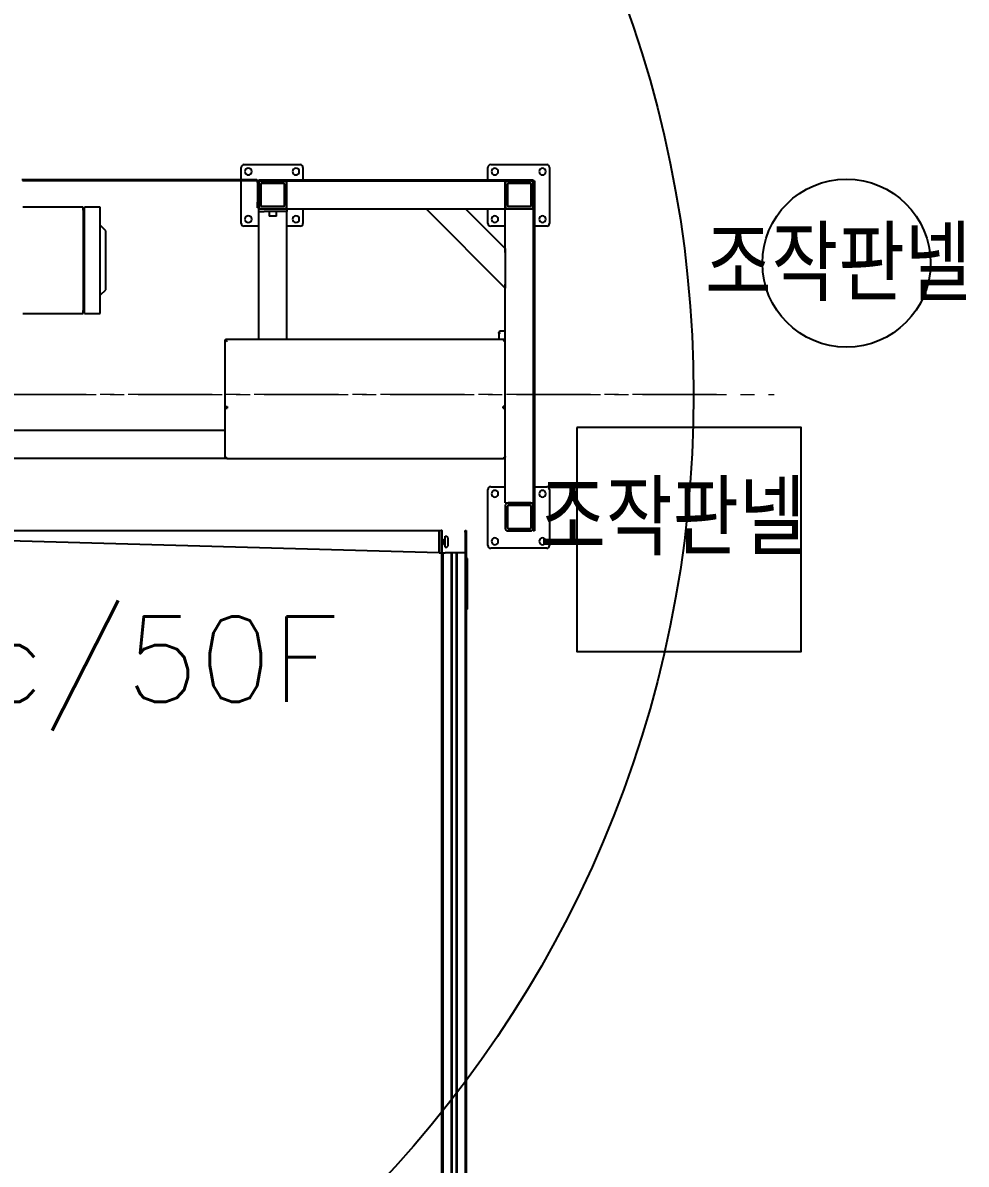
# Model space of a CAD drawing. Header units: millimetres. Extents: x 10462777 to 22643323, y 453826 to 1389191.
# Drawn here: x 11300961 to 11302644, y 582901 to 584938 of the extents above; entities that cross this region are included whole.
import ezdxf
from ezdxf.enums import TextEntityAlignment as Align

# ---------------------------------------------------------------- set-up
doc = ezdxf.new("R2010")
doc.units = ezdxf.units.MM
doc.header["$LTSCALE"] = 200
doc.header["$MEASUREMENT"] = 0
doc.linetypes.add('CENTER2', pattern=[1.125, 0.75, -0.125, 0.125, -0.125])
doc.layers.get('0').update_dxf_attribs({"linetype": 'CONTINUOUS'})
for name, color, linetype in [('2', 2, 'CONTINUOUS'), ('5', 4, 'CONTINUOUS'), ('DV1_DEFAULT', 7, 'CONTINUOUS'), ('TEXT', 7, 'CONTINUOUS'), ('ZZ', 7, 'CONTINUOUS')]:
    doc.layers.add(name, color=color, linetype=linetype)
doc.layers.add('LAYOUT', color=8, linetype='CONTINUOUS', lineweight=25)
doc.styles.add('ABB', font='txt.shx ', dxfattribs={"width": 0.8, "bigfont": ' whgtxt.shx'})
doc.styles.add('SEACAD_arial_ttf', font='txt.shx ', dxfattribs={"height": 0.2, "bigfont": ' whgtxt.shx'})

# ---------------------------------------------------------------- blocks, each defined once
blk = doc.blocks.new('r710ic')
at = {"layer": 'DV1_DEFAULT', "color": 1, "linetype": 'CENTER2', "lineweight": 0}
for p, q in [((272041.4, 102141.4), (272041.4, 106426.5)), ((272041.4, 106323.8), (272041.4, 102038.8))]:
    blk.add_line(p, q, dxfattribs=at)
at = {"layer": 'LAYOUT', "color": 3}
blk.add_circle((272041.4, 104232.6), 2050.1, dxfattribs=at)

msp = doc.modelspace()

# ---------------------------------------------------------------- linework, layer by layer
at = {"ltscale": 10, "elevation": 0}
msp.add_lwpolyline([(11301949.84121, 584216.26229), (11301949.84121, 583816.26229), (11302349.84121, 583816.26229), (11302349.84121, 584216.26229)], close=True, dxfattribs=at)
at = {"ltscale": 10}
msp.add_circle((11302430.70898, 584509.53488, 0), 150, dxfattribs=at)
at = {"layer": '2', "color": 252, "linetype": 'Continuous'}
for p, q in [((11301068.83593, 584609.54068, 0), (11300961.01065, 584609.54068, 0)), ((11301068.83593, 584604.24503, 0), (11301068.83593, 584609.54068, 0)), ((11301070.83596, 584607.04064, 0), (11301068.83593, 584607.04064, 0)), ((11301068.83593, 584604.24503, 0), (11301068.83593, 584569.86783, 0)), ((11301098.83636, 584609.54068, 0), (11301070.83596, 584609.54068, 0)), ((11301070.83596, 584419.53798, 0), (11301070.83596, 584609.54068, 0)), ((11301098.83636, 584419.53798, 0), (11301098.83636, 584609.54068, 0)), ((11301068.83593, 584569.86783, 0), (11301068.83593, 584541.53971, 0)), ((11301108.8365, 584567.04007, 0), (11301099.42216, 584576.45442, 0)), ((11301108.8365, 584462.03858, 0), (11301108.8365, 584567.04007, 0)), ((11301068.83593, 584541.53971, 0), (11301068.83593, 584487.53895, 0)), ((11301068.83593, 584487.53895, 0), (11301068.83593, 584459.21083, 0)), ((11301068.83593, 584459.21083, 0), (11301068.83593, 584424.83363, 0)), ((11301099.42216, 584452.62424, 0), (11301108.8365, 584462.03858, 0)), ((11300961.01065, 584419.53798, 0), (11301068.83593, 584419.53798, 0)), ((11301068.83593, 584419.53798, 0), (11301068.83593, 584424.83363, 0)), ((11301068.83593, 584422.03801, 0), (11301070.83596, 584422.03801, 0)), ((11301070.83596, 584419.53798, 0), (11301098.83636, 584419.53798, 0))]:
    msp.add_line(p, q, dxfattribs=at)
at = {"layer": '2', "color": 252, "linetype": 'Continuous', "extrusion": (0, 0, -1)}
for centre, start, end in [((-11301100.83639, 584577.86865, 0), 315.00000008, 0), ((-11301100.83639, 584451.21, 0), 0, 44.99999992)]:
    msp.add_arc(centre, 2.00003, start, end, dxfattribs=at)
at = {"layer": '5', "color": 252, "linetype": 'Continuous'}
for p, q in [((11301350.88994, 584658.43981, 0), (11301350.88994, 584680.44168, 0)), ((11301355.89001, 584685.44176, 0), (11301455.89143, 584685.44176, 0)), ((11301460.8915, 584680.44168, 0), (11301460.8915, 584658.43981, 0)), ((11301790.89619, 584658.43981, 0), (11301790.89619, 584680.44168, 0)), ((11301795.89626, 584685.44176, 0), (11301895.89768, 584685.44176, 0)), ((11301900.89775, 584680.44168, 0), (11301900.89775, 584580.44026, 0)), ((11301376.89031, 584658.44137, 0), (11300959.25266, 584658.44137, 0)), ((11301381.89038, 584656.44134, 0), (11301381.89038, 584658.44137, 0)), ((11301381.89038, 584658.44137, 0), (11301386.89045, 584658.44137, 0)), ((11301386.89045, 584658.44137, 0), (11301866.89727, 584658.44137, 0)), ((11301866.89727, 584658.44137, 0), (11301871.89734, 584658.44137, 0)), ((11301871.89734, 584658.44137, 0), (11301871.89734, 584656.44134, 0)), ((11301376.89031, 584656.44134, 0), (11300960.65534, 584656.44134, 0)), ((11301350.88994, 584580.44026, 0), (11301350.88994, 584656.43978, 0)), ((11301379.89035, 584653.4413, 0), (11301379.89035, 584618.4408, 0)), ((11301381.89038, 584656.44134, 0), (11301386.89045, 584656.44134, 0)), ((11301381.89038, 584653.4413, 0), (11301381.89038, 584618.4408, 0)), ((11301381.89038, 584651.44127, 0), (11301381.89038, 584611.4407, 0)), ((11301385.89044, 584651.44127, 0), (11301385.89044, 584611.4407, 0)), ((11301385.89044, 584612.44072, 0), (11301385.89044, 584650.44126, 0)), ((11301426.89102, 584656.44134, 0), (11301386.89045, 584656.44134, 0)), ((11301386.89045, 584656.44134, 0), (11301866.89727, 584656.44134, 0)), ((11301426.89102, 584652.44129, 0), (11301386.89045, 584652.44129, 0)), ((11301387.89047, 584652.44129, 0), (11301425.89101, 584652.44129, 0)), ((11301427.89103, 584611.4407, 0), (11301427.89103, 584651.44127, 0)), ((11301427.89103, 584650.44126, 0), (11301427.89103, 584612.44072, 0)), ((11301431.89109, 584651.44127, 0), (11301431.89109, 584656.44134, 0)), ((11301431.89109, 584611.4407, 0), (11301431.89109, 584651.44127, 0)), ((11301431.89109, 584611.4407, 0), (11301431.89109, 584651.44127, 0)), ((11301821.89663, 584651.44127, 0), (11301821.89663, 584656.44134, 0)), ((11301821.89663, 584611.4407, 0), (11301821.89663, 584651.44127, 0)), ((11301821.89663, 584651.44127, 0), (11301821.89663, 584611.4407, 0)), ((11301825.89669, 584651.44127, 0), (11301825.89669, 584611.4407, 0)), ((11301825.89669, 584612.44072, 0), (11301825.89669, 584650.44126, 0)), ((11301866.89727, 584656.44134, 0), (11301826.8967, 584656.44134, 0)), ((11301866.89727, 584652.44129, 0), (11301826.8967, 584652.44129, 0)), ((11301827.89672, 584652.44129, 0), (11301865.89726, 584652.44129, 0)), ((11301871.89734, 584656.44134, 0), (11301866.89727, 584656.44134, 0)), ((11301867.89728, 584611.4407, 0), (11301867.89728, 584651.44127, 0)), ((11301867.89728, 584650.44126, 0), (11301867.89728, 584612.44072, 0)), ((11301871.89734, 584656.44134, 0), (11301873.89737, 584656.44134, 0)), ((11301871.89734, 584656.44134, 0), (11301871.89734, 584651.44127, 0)), ((11301871.89734, 584611.4407, 0), (11301871.89734, 584651.44127, 0)), ((11301871.89734, 584651.44127, 0), (11301871.89734, 584036.43254, 0)), ((11301873.89737, 584656.44134, 0), (11301873.89737, 584651.44127, 0)), ((11301873.89737, 584651.44127, 0), (11301873.89737, 584036.43254, 0)), ((11301379.89035, 584608.44066, 0), (11301379.89035, 584618.4408, 0)), ((11301381.89038, 584608.44066, 0), (11301379.89035, 584608.44066, 0)), ((11301381.89038, 584608.44066, 0), (11301381.89038, 584611.44062, 0)), ((11301381.89038, 584601.44056, 0), (11301381.89038, 584606.44063, 0)), ((11301381.89038, 584606.44063, 0), (11301386.89031, 584606.44063, 0)), ((11301381.89038, 584373.57748, 0), (11301381.89038, 584601.44056, 0)), ((11301381.89038, 584601.44056, 0), (11301391.89052, 584601.44056, 0)), ((11301386.89045, 584610.44069, 0), (11301426.89102, 584610.44069, 0)), ((11301386.89045, 584606.44063, 0), (11301426.89102, 584606.44063, 0)), ((11301425.89101, 584610.44069, 0), (11301387.89047, 584610.44069, 0)), ((11301421.89095, 584601.44056, 0), (11301391.89052, 584601.44056, 0)), ((11301431.89109, 584601.44056, 0), (11301421.89095, 584601.44056, 0)), ((11301426.89116, 584606.44063, 0), (11301431.89109, 584606.44063, 0)), ((11301431.89109, 584606.44063, 0), (11301431.89109, 584611.4407, 0)), ((11301431.89109, 584606.44063, 0), (11301680.47087, 584606.44063, 0)), ((11301431.89109, 584606.44063, 0), (11301431.89109, 584601.44056, 0)), ((11301431.89109, 584373.57748, 0), (11301431.89109, 584601.44056, 0)), ((11301460.8915, 584606.44063, 0), (11301460.8915, 584580.44026, 0)), ((11301751.18375, 584606.44063, 0), (11301821.89663, 584606.44063, 0)), ((11301790.89619, 584580.44026, 0), (11301790.89619, 584606.44063, 0)), ((11301821.89663, 584606.44063, 0), (11301821.89663, 584611.4407, 0)), ((11301821.89663, 584528.6575, 0), (11301821.89663, 584606.44063, 0)), ((11301821.89663, 584606.44063, 0), (11301826.8967, 584606.44063, 0)), ((11301826.8967, 584610.44069, 0), (11301866.89727, 584610.44069, 0)), ((11301826.8967, 584606.44063, 0), (11301866.89727, 584606.44063, 0)), ((11301826.8967, 584606.44063, 0), (11301866.89727, 584606.44063, 0)), ((11301865.89726, 584610.44069, 0), (11301827.89672, 584610.44069, 0)), ((11301866.89727, 584606.44063, 0), (11301871.89734, 584606.44063, 0)), ((11301381.89038, 584575.44019, 0), (11301355.89001, 584575.44019, 0)), ((11301455.89143, 584575.44019, 0), (11301431.88953, 584575.44019, 0)), ((11301821.89663, 584575.44019, 0), (11301795.89626, 584575.44019, 0)), ((11301895.89768, 584575.44019, 0), (11301873.89737, 584575.44019, 0)), ((11301821.89663, 584081.43318, 0), (11301821.89663, 584472.08794, 0)), ((11301322.89154, 584373.5728, 0), (11301820.89462, 584373.5728, 0)), ((11301322.89154, 584373.5728, 0), (11301322.89154, 584373.21859, 0)), ((11301810.32792, 584386.2304, 0), (11301810.32792, 584373.57275, 0)), ((11301813.70665, 584388.93754, 0), (11301821.89699, 584388.93754, 0)), ((11301820.89462, 584373.5728, 0), (11301820.89462, 584373.21859, 0)), ((11301321.88953, 584253.57109, 0), (11301321.88953, 584372.57078, 0)), ((11301321.88953, 584372.57078, 0), (11301322.24373, 584372.57078, 0)), ((11301324.02521, 584371.43588, 0), (11301325.88959, 584369.57274, 0)), ((11301324.02645, 584371.43712, 0), (11301325.88959, 584369.57274, 0)), ((11301819.75971, 584371.43712, 0), (11301817.89657, 584369.57274, 0)), ((11301819.76095, 584371.43588, 0), (11301817.89657, 584369.57274, 0)), ((11301821.89663, 584372.57078, 0), (11301821.54243, 584372.57078, 0)), ((11301321.88953, 584253.57131, 0), (11301321.88953, 584253.24279, 0)), ((11301321.88953, 584253.57109, 0), (11301325.88959, 584253.57109, 0)), ((11301321.88953, 584164.57034, 0), (11301321.88953, 584253.24279, 0)), ((11301322.88954, 584253.24279, 0), (11301321.88953, 584253.24279, 0)), ((11301322.88954, 584253.57131, 0), (11301322.88954, 584253.24279, 0)), ((11301325.88959, 584253.57109, 0), (11301325.88959, 584253.37878, 0)), ((11301325.88959, 584253.37878, 0), (11301325.88959, 584250.55031, 0)), ((11301817.89657, 584253.37878, 0), (11301817.89657, 584253.57109, 0)), ((11301821.89663, 584253.57109, 0), (11301817.89657, 584253.57109, 0)), ((11301817.89657, 584250.55031, 0), (11301817.89657, 584253.37878, 0)), ((11301820.89662, 584253.57131, 0), (11301820.89662, 584253.24279, 0)), ((11301821.89663, 584253.24279, 0), (11301820.89662, 584253.24279, 0)), ((11301325.88959, 584250.55031, 0), (11301325.88959, 584250.41432, 0)), ((11301817.89657, 584250.41432, 0), (11301817.89657, 584250.55031, 0)), ((11300866.88307, 584211.43502, 0), (11301321.895, 584211.43502, 0)), ((11300866.88307, 584161.43431, 0), (11301323.2458, 584161.43431, 0)), ((11301321.88953, 584164.57081, 0), (11301321.88953, 584164.43436, 0)), ((11301321.89417, 584164.43436, 0), (11301321.88953, 584164.43436, 0)), ((11301325.88959, 584161.74187, 0), (11301325.88959, 584161.60589, 0)), ((11301325.88959, 584160.4343, 0), (11301325.88959, 584161.60589, 0)), ((11301817.89657, 584160.4343, 0), (11301325.88959, 584160.4343, 0)), ((11301817.89657, 584161.74187, 0), (11301817.89657, 584161.60589, 0)), ((11301817.89657, 584161.60589, 0), (11301817.89657, 584160.4343, 0)), ((11301821.89663, 584161.43431, 0), (11301820.54231, 584161.43431, 0)), ((11301821.89663, 584164.43436, 0), (11301821.89199, 584164.43436, 0)), ((11301795.89626, 584110.43359, 0), (11301821.89663, 584110.43359, 0)), ((11301873.89737, 584110.43359, 0), (11301895.89768, 584110.43359, 0)), ((11301790.89619, 584005.4321, 0), (11301790.89619, 584105.43352, 0)), ((11301900.89775, 584105.43352, 0), (11301900.89775, 584005.4321, 0)), ((11301821.89663, 584081.43318, 0), (11301826.8967, 584081.43318, 0)), ((11301821.89663, 584076.43311, 0), (11301821.89663, 584036.43254, 0)), ((11301825.89669, 584076.43311, 0), (11301825.89669, 584036.43254, 0)), ((11301825.89669, 584037.43255, 0), (11301825.89669, 584075.43309, 0)), ((11301866.89727, 584081.43318, 0), (11301826.8967, 584081.43318, 0)), ((11301826.8967, 584081.43318, 0), (11301866.89727, 584081.43318, 0)), ((11301866.89727, 584077.43312, 0), (11301826.8967, 584077.43312, 0)), ((11301827.89672, 584077.43312, 0), (11301865.89726, 584077.43312, 0)), ((11301866.89727, 584081.43318, 0), (11301871.89734, 584081.43318, 0)), ((11301867.89728, 584036.43254, 0), (11301867.89728, 584076.43311, 0)), ((11301867.89728, 584075.43309, 0), (11301867.89728, 584037.43255, 0)), ((11301871.89734, 584036.43254, 0), (11301871.89734, 584076.43311, 0)), ((11300823.87845, 584032.1237, 0), (11301703.89095, 584032.1237, 0)), ((11301703.89095, 584032.1237, 0), (11301707.89101, 584032.1237, 0)), ((11301703.89095, 584029.12366, 0), (11301703.89095, 584032.1237, 0)), ((11301703.89095, 584029.12369, 0), (11301703.89095, 584027.12363, 0)), ((11301703.89095, 583992.12313, 0), (11301703.89095, 584029.12366, 0)), ((11301703.89095, 584027.12363, 0), (11301703.89095, 583992.12313, 0)), ((11301707.89101, 584031.32369, 0), (11301707.89101, 584032.06138, 0)), ((11301707.89101, 584031.32369, 0), (11301707.89101, 582883.30738, 0)), ((11301707.89101, 584031.32369, 0), (11301708.89503, 584031.32369, 0)), ((11301708.39102, 584031.32369, 0), (11301708.39102, 584032.06138, 0)), ((11301708.39502, 584032.06138, 0), (11301708.39502, 584031.32354, 0)), ((11301708.89503, 584032.06138, 0), (11301708.89503, 584031.32354, 0)), ((11301708.89503, 584031.32369, 0), (11301708.89503, 582883.30738, 0)), ((11301750.39562, 584032.1237, 0), (11301752.39564, 584032.1237, 0)), ((11301750.39562, 584029.12366, 0), (11301750.39562, 584032.1237, 0)), ((11301750.39562, 584029.12366, 0), (11301750.39562, 582435.10102, 0)), ((11301752.39564, 584032.1237, 0), (11301752.39564, 584029.12366, 0)), ((11301752.39564, 584029.12366, 0), (11301752.39564, 582435.10102, 0)), ((11301826.8967, 584035.43252, 0), (11301866.89727, 584035.43252, 0)), ((11301826.8967, 584031.43247, 0), (11301866.89727, 584031.43247, 0)), ((11301865.89726, 584035.43252, 0), (11301827.89672, 584035.43252, 0)), ((11301871.89734, 584031.43247, 0), (11301871.89734, 584036.43254, 0)), ((11301873.89737, 584031.43247, 0), (11301871.89734, 584031.43247, 0)), ((11301873.89737, 584036.43254, 0), (11301873.89737, 584031.43247, 0)), ((11301703.89095, 583992.12313, 0), (11300828.73654, 584016.98548, 0)), ((11301711.39506, 584015.12346, 0), (11301708.89495, 584015.12346, 0)), ((11301711.39506, 584014.50995, 0), (11301708.89495, 584014.50995, 0)), ((11301711.39506, 584009.73689, 0), (11301708.89495, 584009.73689, 0)), ((11301708.89495, 584009.12338, 0), (11301711.39506, 584009.12338, 0)), ((11301711.39506, 584016.12348, 0), (11301714.3951, 584016.12348, 0)), ((11301711.39506, 584012.12342, 0), (11301711.39506, 584016.12348, 0)), ((11301711.39506, 584008.12336, 0), (11301711.39506, 584012.12342, 0)), ((11301711.39506, 584008.12336, 0), (11301714.3951, 584008.12336, 0)), ((11301714.3951, 584021.87356, 0), (11301717.39515, 584021.87356, 0)), ((11301714.3951, 584020.87354, 0), (11301714.3951, 584021.87356, 0)), ((11301714.3951, 584002.37328, 0), (11301714.3951, 584020.87354, 0)), ((11301714.3951, 584008.12336, 0), (11301714.3951, 584012.12342, 0)), ((11301717.39515, 584021.87356, 0), (11301718.39516, 584020.87354, 0)), ((11301719.89518, 584019.37352, 0), (11301718.39516, 584020.87354, 0)), ((11301719.89518, 584004.87332, 0), (11301719.89518, 584019.37352, 0)), ((11301703.89095, 583992.12313, 0), (11301707.89101, 583992.12313, 0)), ((11301710.39505, 583992.12313, 0), (11301710.39505, 582883.31488, 0)), ((11301710.39505, 583992.12313, 0), (11301714.89511, 583992.12313, 0)), ((11301714.3951, 584002.37328, 0), (11301717.39515, 584002.37328, 0)), ((11301725.29526, 583992.12313, 0), (11301714.89511, 583992.12313, 0)), ((11301717.39515, 584002.37328, 0), (11301719.89518, 584004.87332, 0)), ((11301725.29526, 583992.12313, 0), (11301725.29526, 582472.10154, 0)), ((11301726.29527, 583992.12313, 0), (11301725.29526, 583992.12313, 0)), ((11301726.29527, 583992.12313, 0), (11301726.29527, 582472.10154, 0)), ((11301734.49537, 583992.12313, 0), (11301726.29529, 583992.12313, 0)), ((11301734.49539, 583992.12313, 0), (11301734.49539, 582472.10154, 0)), ((11301735.4954, 583992.12313, 0), (11301734.49539, 583992.12313, 0)), ((11301735.4954, 583992.12313, 0), (11301735.4954, 582472.10154, 0)), ((11301745.89555, 583992.12313, 0), (11301735.4954, 583992.12313, 0)), ((11301750.39562, 583992.12313, 0), (11301745.89555, 583992.12313, 0)), ((11301895.89768, 584000.43203, 0), (11301795.89626, 584000.43203, 0)), ((11301754.39567, 583982.12299, 0), (11301752.39564, 583982.12299, 0)), ((11301754.39567, 583892.12171, 0), (11301754.39567, 583982.12299, 0)), ((11301754.39567, 583892.12171, 0), (11301752.39564, 583892.12171, 0))]:
    msp.add_line(p, q, dxfattribs=at)
at = {"layer": '5', "color": 60, "linetype": 'Continuous'}
for p, q in [((11301400.39064, 584601.44056, 0), (11301400.39064, 584593.44045, 0)), ((11301413.39083, 584593.44045, 0), (11301413.39083, 584601.44056, 0)), ((11301413.39083, 584593.44045, 0), (11301400.39064, 584593.44045, 0))]:
    msp.add_line(p, q, dxfattribs=at)
at = {"layer": '5', "color": 163, "linetype": 'Continuous'}
for p, q in [((11301821.89663, 584465.01727, 0), (11301680.47327, 584606.44063, 0)), ((11301680.47327, 584606.44063, 0), (11301687.54443, 584606.44063, 0)), ((11301687.54443, 584606.44063, 0), (11301744.11378, 584606.44063, 0)), ((11301744.11378, 584606.44063, 0), (11301751.18495, 584606.44063, 0)), ((11301751.18495, 584606.44063, 0), (11301821.89663, 584535.72895, 0)), ((11301821.89663, 584535.72895, 0), (11301821.89663, 584528.65778, 0)), ((11301821.89663, 584528.65778, 0), (11301821.89663, 584472.08844, 0)), ((11301821.89663, 584472.08844, 0), (11301821.89663, 584465.01727, 0))]:
    msp.add_line(p, q, dxfattribs=at)
at = {"layer": '5', "color": 252, "linetype": 'Continuous', "extrusion": (0, 0, -1)}
for centre in [(-11301363.39012, 584672.94158, 0), (-11301448.39133, 584672.94158, 0), (-11301803.39637, 584672.94158, 0), (-11301888.39758, 584672.94158, 0), (-11301363.39012, 584587.94037, 0), (-11301448.39133, 584587.94037, 0), (-11301803.39637, 584587.94037, 0), (-11301888.39758, 584587.94037, 0), (-11301803.39637, 584097.93341, 0), (-11301888.39758, 584097.93341, 0), (-11301803.39637, 584012.9322, 0), (-11301888.39758, 584012.9322, 0)]:
    msp.add_circle(centre, 6.00009, dxfattribs=at)
at = {"layer": '5', "color": 252, "linetype": 'Continuous'}
for centre, radius, start, end in [((11301355.89001, 584680.44168, 0), 5.00007, 90, 180), ((11301455.89143, 584680.44168, 0), 5.00007, 0, 90), ((11301795.89626, 584680.44168, 0), 5.00007, 90, 180), ((11301895.89768, 584680.44168, 0), 5.00007, 0, 90), ((11301376.89031, 584653.4413, 0), 5.00007, 0, 90), ((11301376.89031, 584653.4413, 0), 3.00004, 0, 90), ((11301386.89045, 584651.44127, 0), 5.00007, 90, 180), ((11301386.89045, 584651.44127, 0), 1.00001, 90, 180), ((11301387.89047, 584650.44126, 0), 2.00003, 90, 180), ((11301425.89101, 584650.44126, 0), 2.00003, 0, 90), ((11301426.89102, 584651.44127, 0), 5.00007, 0, 90), ((11301426.89102, 584651.44127, 0), 1.00001, 0, 90), ((11301826.8967, 584651.44127, 0), 5.00007, 90, 180), ((11301826.8967, 584651.44127, 0), 1.00001, 90, 180), ((11301827.89672, 584650.44126, 0), 2.00003, 90, 180), ((11301865.89726, 584650.44126, 0), 2.00003, 0, 90), ((11301866.89727, 584651.44127, 0), 5.00007, 0, 90), ((11301866.89727, 584651.44127, 0), 1.00001, 0, 90), ((11301386.89045, 584611.4407, 0), 5.00007, 180, 270), ((11301387.89047, 584612.44072, 0), 2.00003, 180, 270), ((11301386.89045, 584611.4407, 0), 1.00001, 180, 270), ((11301425.89101, 584612.44072, 0), 2.00003, 270, 0), ((11301426.89102, 584611.4407, 0), 5.00007, 270, 0), ((11301426.89102, 584611.4407, 0), 1.00001, 270, 0), ((11301826.8967, 584611.4407, 0), 5.00007, 180, 270), ((11301827.89672, 584612.44072, 0), 2.00003, 180, 270), ((11301826.8967, 584611.4407, 0), 1.00001, 180, 270), ((11301865.89726, 584612.44072, 0), 2.00003, 270, 0), ((11301866.89727, 584611.4407, 0), 1.00001, 270, 0), ((11301866.89727, 584611.4407, 0), 5.00007, 270, 0), ((11301355.89001, 584580.44026, 0), 5.00007, 180, 270), ((11301455.89143, 584580.44026, 0), 5.00007, 270, 0), ((11301795.89626, 584580.44026, 0), 5.00007, 180, 270), ((11301895.89768, 584580.44026, 0), 5.00007, 270, 0), ((11301795.89626, 584105.43352, 0), 5.00007, 90, 180), ((11301895.89768, 584105.43352, 0), 5.00007, 0, 90), ((11301826.8967, 584076.43311, 0), 5.00007, 90, 180), ((11301826.8967, 584076.43311, 0), 1.00001, 90, 180), ((11301827.89672, 584075.43309, 0), 2.00003, 90, 180), ((11301865.89726, 584075.43309, 0), 2.00003, 0, 90), ((11301866.89727, 584076.43311, 0), 5.00007, 0, 90), ((11301866.89727, 584076.43311, 0), 1.00001, 0, 90), ((11301826.8967, 584036.43254, 0), 5.00007, 180, 270), ((11301827.89672, 584037.43255, 0), 2.00003, 180, 270), ((11301826.8967, 584036.43254, 0), 1.00001, 180, 270), ((11301865.89726, 584037.43255, 0), 2.00003, 270, 0), ((11301866.89727, 584036.43254, 0), 1.00001, 270, 0), ((11301866.89727, 584036.43254, 0), 5.00007, 270, 0), ((11301795.89626, 584005.4321, 0), 5.00007, 180, 270), ((11301895.89768, 584005.4321, 0), 5.00007, 270, 0)]:
    msp.add_arc(centre, radius, start, end, dxfattribs=at)
at = {"layer": '5', "color": 252, "linetype": 'Continuous', "extrusion": (0, 0, -1)}
for centre, radius, start, end in [((-11301325.88959, 584164.43436, 0), 4.00006, 270, 0), ((-11301325.88959, 584164.43436, 0), 3.00004, 270, 307.47802881), ((-11301817.89657, 584164.43436, 0), 4.00006, 180, 270), ((-11301817.89657, 584164.43436, 0), 3.00004, 232.52053883, 270), ((-11301708.39302, 584032.06138, 0), 0.50201, 0, 180), ((-11301708.39302, 584032.06138, 0), 0.002, 0, 179.99999979)]:
    msp.add_arc(centre, radius, start, end, dxfattribs=at)
at = {"layer": '5', "color": 252, "linetype": 'Continuous'}
for centre, major_axis, start_param, end_param in [((11301325.88959, 584253.24279, 0), (4.00006, 0), 3.1415926536, 4.7123889804), ((11301325.88959, 584253.24279, 0), (3.00004, 0), 3.1415926536, 4.7123889804), ((11301817.89657, 584253.24279, 0), (-3.00004, 0), 1.5707963268, 3.1415926536), ((11301817.89657, 584253.24279, 0), (-4.00006, 0), 1.5707963268, 3.1415926536), ((11301325.88959, 584164.57034, 0), (-4.00006, 0), 0, 1.5707963268), ((11301817.89657, 584164.57034, 0), (-4.00006, 0), 1.5707963268, 3.1415926536)]:
    msp.add_ellipse(centre, major_axis=major_axis, ratio=0.7071067812, start_param=start_param, end_param=end_param, dxfattribs=at)
for points, knots in [([(11301324.02645, 584371.43712, 0), (11301324.14554, 584371.53517, 0), (11301324.2471, 584371.64979, 0), (11301324.40701, 584371.88722, 0), (11301324.46692, 584372.01248, 0), (11301324.53914, 584372.2556, 0), (11301324.55196, 584372.37698, 0), (11301324.52669, 584372.59854, 0), (11301324.48898, 584372.70205, 0), (11301324.3709, 584372.882, 0), (11301324.28918, 584372.96081, 0), (11301324.08915, 584373.09002, 0), (11301323.96826, 584373.14222, 0), (11301323.69287, 584373.21785, 0), (11301323.53591, 584373.24173, 0), (11301323.21035, 584373.25557, 0), (11301323.0439, 584373.24502, 0), (11301322.89154, 584373.21859, 0)], [0, 0, 0, 0, 0.125, 0.125, 0.25, 0.25, 0.375, 0.375, 0.5, 0.5, 0.625, 0.625, 0.75, 0.75, 0.875, 0.875, 1, 1, 1, 1]), ([(11301820.89462, 584373.21859, 0), (11301820.81847, 584373.2318, 0), (11301820.74013, 584373.24096, 0), (11301820.57849, 584373.25121, 0), (11301820.49509, 584373.2521, 0), (11301820.25206, 584373.24188, 0), (11301820.09478, 584373.21826, 0), (11301819.81633, 584373.14178, 0), (11301819.69753, 584373.09045, 0), (11301819.49529, 584372.95961, 0), (11301819.41485, 584372.88172, 0), (11301819.2962, 584372.70021, 0), (11301819.25942, 584372.59938, 0), (11301819.23403, 584372.37422, 0), (11301819.24674, 584372.25624, 0), (11301819.35657, 584371.88741, 0), (11301819.52074, 584371.63387, 0), (11301819.75971, 584371.43712, 0)], [0, 0, 0, 0, 0.0625, 0.0625, 0.125, 0.125, 0.25, 0.25, 0.375, 0.375, 0.5, 0.5, 0.625, 0.625, 0.75, 0.75, 1, 1, 1, 1]), ([(11301322.24373, 584372.57078, 0), (11301322.23053, 584372.49464, 0), (11301322.22136, 584372.41629, 0), (11301322.21111, 584372.25466, 0), (11301322.21023, 584372.17125, 0), (11301322.22045, 584371.92823, 0), (11301322.24407, 584371.77095, 0), (11301322.32054, 584371.4925, 0), (11301322.37187, 584371.3737, 0), (11301322.50271, 584371.17145, 0), (11301322.5806, 584371.09102, 0), (11301322.76212, 584370.97237, 0), (11301322.86294, 584370.93559, 0), (11301323.08811, 584370.9102, 0), (11301323.20609, 584370.92291, 0), (11301323.57492, 584371.03274, 0), (11301323.82845, 584371.1969, 0), (11301324.02521, 584371.43588, 0)], [0, 0, 0, 0, 0.0625, 0.0625, 0.125, 0.125, 0.25, 0.25, 0.375, 0.375, 0.5, 0.5, 0.625, 0.625, 0.75, 0.75, 1, 1, 1, 1]), ([(11301323.13415, 584372.32634, 0), (11301323.12391, 584372.09657, 0), (11301323.13874, 584371.86495, 0), (11301323.21964, 584371.44785, 0), (11301323.28608, 584371.26298, 0), (11301323.41556, 584371.09038, 0), (11301323.44689, 584371.05642, 0), (11301323.481, 584371.02741, 0)], [0, 0, 0, 0, 0.4387153886, 0.4387153886, 0.8774307772, 0.8774307772, 1, 1, 1, 1]), ([(11301324.43786, 584371.97787, 0), (11301324.40868, 584372.01279, 0), (11301324.3743, 584372.04484, 0), (11301324.20075, 584372.17579, 0), (11301324.01409, 584372.24279, 0), (11301323.70139, 584372.3034, 0), (11301323.59274, 584372.31689, 0), (11301323.36577, 584372.33202, 0), (11301323.24875, 584372.3332, 0), (11301323.13599, 584372.32817, 0)], [0, 0, 0, 0, 0.1244606931, 0.1244606931, 0.5622303466, 0.5622303466, 0.7811151733, 0.7811151733, 1, 1, 1, 1]), ([(11301820.65017, 584372.32817, 0), (11301820.4204, 584372.33842, 0), (11301820.18878, 584372.32359, 0), (11301819.77168, 584372.24268, 0), (11301819.58681, 584372.17625, 0), (11301819.41421, 584372.04677, 0), (11301819.38026, 584372.01544, 0), (11301819.35125, 584371.98133, 0)], [0, 0, 0, 0, 0.4387153886, 0.4387153886, 0.8774307772, 0.8774307772, 1, 1, 1, 1]), ([(11301819.76095, 584371.43588, 0), (11301819.859, 584371.31679, 0), (11301819.97362, 584371.21522, 0), (11301820.21106, 584371.05531, 0), (11301820.33631, 584370.99541, 0), (11301820.57943, 584370.92319, 0), (11301820.70081, 584370.91037, 0), (11301820.92237, 584370.93564, 0), (11301821.02589, 584370.97334, 0), (11301821.20583, 584371.09143, 0), (11301821.28464, 584371.17315, 0), (11301821.41385, 584371.37318, 0), (11301821.46605, 584371.49407, 0), (11301821.54168, 584371.76946, 0), (11301821.56556, 584371.92642, 0), (11301821.5794, 584372.25198, 0), (11301821.56885, 584372.41843, 0), (11301821.54243, 584372.57078, 0)], [0, 0, 0, 0, 0.125, 0.125, 0.25, 0.25, 0.375, 0.375, 0.5, 0.5, 0.625, 0.625, 0.75, 0.75, 0.875, 0.875, 1, 1, 1, 1]), ([(11301820.3017, 584371.02446, 0), (11301820.33662, 584371.05365, 0), (11301820.36867, 584371.08803, 0), (11301820.49962, 584371.26158, 0), (11301820.56662, 584371.44823, 0), (11301820.62723, 584371.76093, 0), (11301820.64073, 584371.86959, 0), (11301820.65585, 584372.09656, 0), (11301820.65703, 584372.21357, 0), (11301820.65201, 584372.32634, 0)], [0, 0, 0, 0, 0.1244606931, 0.1244606931, 0.5622303465, 0.5622303465, 0.7811151733, 0.7811151733, 1, 1, 1, 1])]:
    msp.add_open_spline(points, degree=3, knots=knots, dxfattribs=at)
for points, degree in [([(11301322.89154, 584373.21859, 0), (11301322.89154, 584372.57278, 0)], 1), ([(11301820.89462, 584373.21859, 0), (11301820.89462, 584372.57278, 0)], 1), ([(11301322.24373, 584372.57078, 0), (11301322.88954, 584372.57078, 0)], 1), ([(11301322.88954, 584372.57078, 0), (11301322.9679, 584372.49248, 0), (11301323.04952, 584372.41092, 0), (11301323.13415, 584372.32634, 0)], 3), ([(11301322.89154, 584372.57278, 0), (11301322.96984, 584372.49443, 0), (11301323.05141, 584372.41281, 0), (11301323.13599, 584372.32817, 0)], 3), ([(11301820.89462, 584372.57278, 0), (11301820.81632, 584372.49443, 0), (11301820.73475, 584372.41281, 0), (11301820.65017, 584372.32817, 0)], 3), ([(11301820.89662, 584372.57078, 0), (11301820.81826, 584372.49248, 0), (11301820.73664, 584372.41092, 0), (11301820.65201, 584372.32634, 0)], 3), ([(11301821.54243, 584372.57078, 0), (11301820.89662, 584372.57078, 0)], 1)]:
    msp.add_open_spline(points, degree=degree, dxfattribs=at)
for points, weights, knots in [([(11301811.79241, 584383.93747, 0), (11301811.53164, 584383.66177, 0), (11301811.30119, 584383.67155, 0), (11301811.10387, 584383.88745, 0), (11301810.50266, 584384.54526, 0), (11301810.22948, 584385.13395, 0), (11301810.35837, 584385.57253, 0)], [1, 0.995940779772, 0.995940779772, 1, 0.92690424795, 0.8903564839, 0.890356707849], [0, 0, 0, 0, 0.6666659858, 0.6666659858, 0.6666659858, 1, 1, 1, 1]), ([(11301811.79241, 584383.93747, 0), (11301811.98736, 584384.30626, 0), (11301812.00918, 584384.67279, 0), (11301811.91363, 584385.03262, 0), (11301811.28155, 584387.41303, 0), (11301811.98156, 584388.93754, 0), (11301813.70665, 584388.93754, 0)], [1, 0.995940779772, 0.995940779772, 1, 0.853808943798, 0.853808943798, 1], [0, 0, 0, 0, 0.5, 0.5, 0.5, 1, 1, 1, 1])]:
    msp.add_rational_spline(points, weights, degree=3, knots=knots, dxfattribs=at)

# ---------------------------------------------------------------- block references
at = {"layer": 'LAYOUT', "color": 2, "rotation": 270}
msp.add_blockref('r710ic', (11195875.24796, 856316.46559, 0), dxfattribs=at)

# ---------------------------------------------------------------- texts
at = {"layer": 'TEXT', "lineweight": -3, "style": 'ABB', "width": 0.85}
for p in [(11302178.54398, 584441.50821, 0), (11301882.79001, 583987.88221)]:
    msp.add_text('조작판넬', height=132, dxfattribs=at).set_placement(p)
at = {"layer": 'ZZ', "color": 7, "linetype": 'Continuous', "ltscale": 25.4, "style": 'SEACAD_arial_ttf'}
msp.add_text('M710Ic/50F', height=152.4, dxfattribs=at).set_placement((11300282.11385, 583878.57663, 0), align=Align.TOP_LEFT)

doc.saveas('drawing.dxf')
